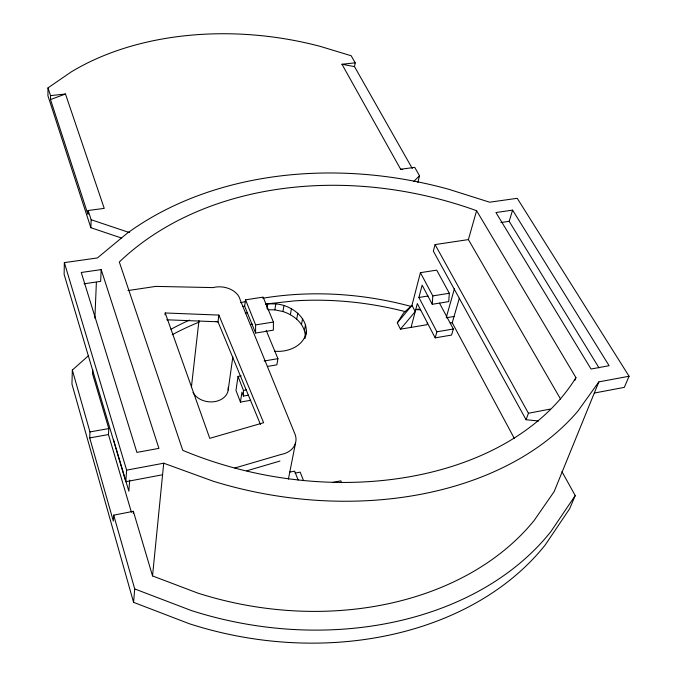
<?xml version="1.0" encoding="UTF-8"?>
<svg xmlns="http://www.w3.org/2000/svg" width="677" height="677" viewBox="0 0 677 677"><rect width="100%" height="100%" fill="white"/><g stroke="black" fill="none" stroke-linecap="round" stroke-linejoin="round"><path stroke-width="1.02" d="M248.383 395.182L243.449 396.045L243.458 390.443L238.033 376.42L241.156 375.887M273.415 322.04L273.364 330.164L255.601 333.059L244.642 306.199L245.556 299.843L263.125 297.11L273.415 322.04L255.601 324.909L245.556 299.843M412.268 168.455L354.494 66.617L355.205 62.834L351.168 55.751L320.086 46.332A255.737 170.782 8 0 0 71.017 72.041L47.999 87.875L47.932 95.745L90.862 227.717L121.293 237.949M50.53 95.618L65.483 94.01L104.233 208.381L88.128 210.505L87.993 214.499L50.496 99.561L50.53 95.618L47.999 87.875M594.304 393.041L624.312 387.362L629.068 376.243L517.22 198.293L489.657 202.211L448.352 189.154A351.82 268.49 16.2 0 0 126.946 233.463L97.403 257.937L64.357 262.625L64.12 274.422L125.795 481.702L162.582 474.746M88.653 355.543L72.337 370.074L71.957 384.096L133.572 602.344L189.255 623.712A306.783 233.548 10.7 0 0 545.323 544.816L569.628 508.774L575.23 495.598L561.952 471.641M90.862 227.717L91.158 219.746L88.128 210.505M629.068 376.243L598.849 381.887L554.141 491.62L534.06 520.579A291.237 219.39 10.7 0 1 197.735 593.069L152.537 575.932L133.352 511.321L113.694 515.163L113.313 521.07L89.719 437.917L89.965 431.918L72.337 370.074M92.732 369.659L92.554 373.873L108.794 428.575L108.464 434.566L131.397 512.176M94.89 318.097L96.379 282.317M101.178 269.607L158.926 448.36L136.906 452.405L81.257 272.484L101.178 269.607L100.653 281.361L84.007 283.807M432.273 304.286L432.815 295.908L420.417 272.67L436.707 270.131L449.316 293.251L448.724 301.612L432.273 304.286L422.126 285.169L418.911 297.482L436.885 331.789L435.184 337.857L451.576 335.064L453.345 329.005L439.517 303.178M125.795 481.702L126.624 470.143L64.357 262.625M129.688 480.086L128.858 491.206L113.457 439.475M133.2 513.284L133.352 511.321M133.572 602.344L134.715 588.931L113.694 515.163M165.036 314.89L165.213 312.969L218.857 315.084L263.632 422.71L209.76 438.341L165.213 312.969M152.537 575.932L163.724 463.212L213.297 481.245A315.245 219.348 10.3 0 0 577.98 410.99L598.849 381.887M198.962 320.619L191.633 385.111A18.44 14.132 6.8 0 0 191.498 386.956M218.857 315.084L217.994 321.787L260.493 424.504M228.174 390.045L232.837 356.889M238.033 376.42L235.985 390.443L240.437 402.096L250.693 400.276M240.437 402.096L241.943 392.118L243.449 396.045M266.797 306.833L267.271 303.871L265.562 304.058M267.043 308.746L267.83 303.804L294.368 300.884A301.273 246.521 18.1 0 1 405.117 311.589M267.88 309.744L274.845 309.846L275.827 303.931C292.574 305.031 311.86 320.339 304.836 338.618M305.276 336.613C305.209 324.038 294.03 315.05 282.918 311.53L283.934 305.623M266.171 330.376L277.934 358.666L276.868 364.827L267.5 366.426M290.374 314.661L291.415 308.754M296.712 319.053L297.778 313.146M301.51 324.41L302.602 318.512M304.438 330.393L305.547 324.495M288.402 479.13L295.544 442.91M306.393 330.714C305.107 345.676 288.131 352.607 274.837 351.202M417.887 182.435L419.503 175.749L414.739 167.38L400.64 169.242L341.978 64.264L355.205 62.834M420.417 272.67L411.98 305.319L397.297 322.878L400.445 329.157L426.95 324.732L427.483 322.751M411.083 327.38L417.32 303.558L435.184 337.857M476.6 210.708L575.941 377.631A295.079 205.004 10.3 0 1 182.765 450.34L119.321 261.991A329.183 250.769 16.2 0 1 476.6 210.708L468.391 239.59L435.066 244.583L433.339 251.125L526.071 419.732L538.537 420.992M446.465 316.777L454.47 288.605M514.444 438.645L452.236 322.76L459.328 298.235M599.018 367.865L509.172 221.32L512.607 210.124L495.928 212.536L591.029 369.024L609.097 365.707L512.607 210.124M526.071 419.732L528.432 413.258L435.066 244.583M574.815 380.499L575.941 377.631M397.297 322.878L403.687 312.85L411.98 305.319L415.221 311.589L400.445 329.157M575.23 495.598L550.799 531.699A309.88 233.751 10.7 0 1 191.049 610.442L134.715 588.931M413.639 181.563L419.503 175.749M50.496 99.561L65.483 94.01M246.817 470.794L279.948 461.045M234.792 468.019L281.192 454.436A21.342 16.781 10.9 0 0 295.003 434.143L240.166 299.86A19.599 14.158 7.1 0 0 213.069 287.598L155.778 286.396L127.936 290.568M332.635 482.456L340.793 480.839L341.572 482.684M289.46 472.165L294.622 471.158L298.134 479.993M295.062 473.13L300.148 472.14L303.558 480.636M528.432 413.258L550.223 409.094M126.624 470.143L163.724 463.212M265.409 304.21L267.271 303.871M89.719 437.917L108.464 434.566M89.965 431.918L108.794 428.575M243.458 390.443L246.42 389.927M450.273 323.09L452.236 322.76M264.115 361.002L277.934 358.666M436.885 331.789L453.345 329.005M446.177 317.784L454.047 316.472M418.75 309.093L415.737 309.584L420.612 309.871M250.634 324.545L252.682 324.215M418.911 297.482L427.999 296.018M432.815 295.908L449.316 293.251M245.387 313.138L247.342 312.825M242.679 306.503L244.642 306.199M500.887 222.538L509.172 221.32M267.83 303.804L275.827 303.931M166.694 319.789L217.994 321.787A19.506 14.158 7.1 0 1 215.971 321.431M400.64 169.242L402.663 169.546M341.978 64.264L354.494 66.617M274.845 309.846L282.918 311.53M91.158 219.746L126.675 231.652A237.162 146.334 6.3 0 0 129.662 232.499M468.391 239.59L560.539 399.032M255.601 324.909L255.601 333.059M172.212 334.743A301.273 246.521 18.1 0 1 199.19 322.091M171.027 329.259A302.797 246.834 18 0 1 189.442 320.103M240.614 302.695A302.797 246.834 18 0 1 245.582 301.544M262.676 298.235A302.797 246.834 18 0 1 411.718 306.596M228.183 387.261A18.44 14.132 6.8 0 1 214.431 401.664A18.44 14.132 6.8 0 1 192.987 392.457"/></g></svg>
